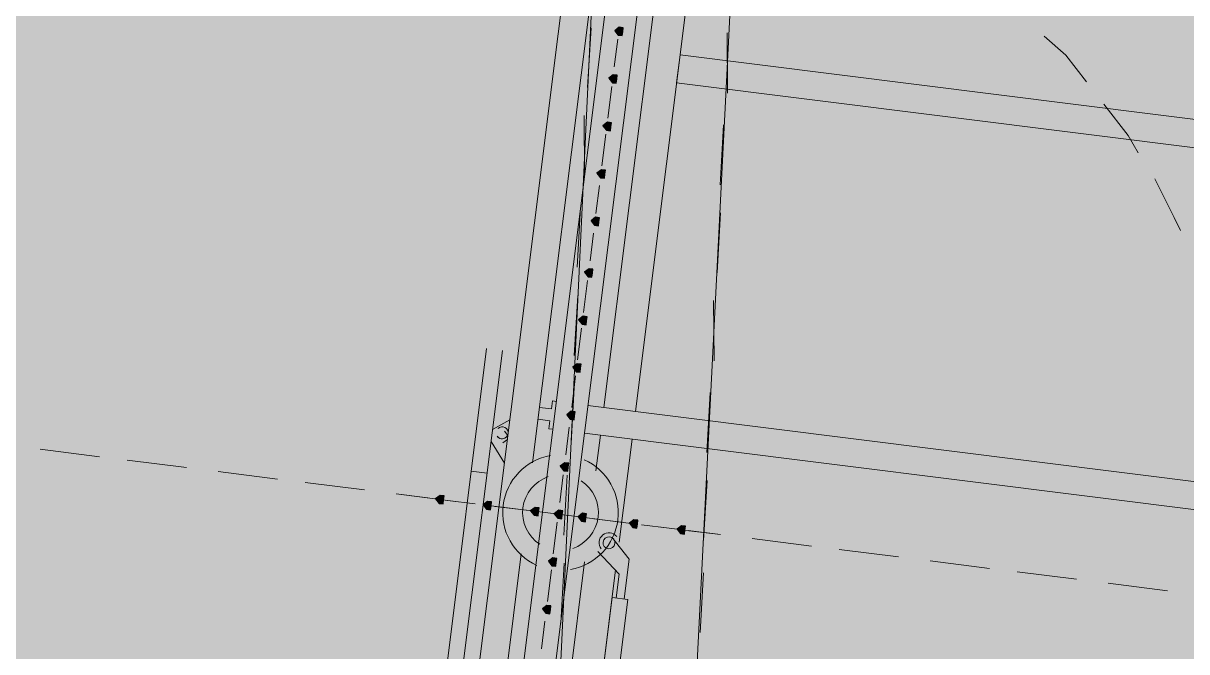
# Model space of a CAD drawing. Header units: metres. Extents: x -4 to 509425, y 7549 to 4732445.
# Drawn here: x 476042.52 to 476044.991, y 4719726.591 to 4719727.924 of the extents above; entities that cross this region are included whole.
import ezdxf

# ---------------------------------------------------------------- set-up
doc = ezdxf.new("R2010")
doc.units = ezdxf.units.M
doc.header["$LTSCALE"] = 0.01
doc.header["$MEASUREMENT"] = 0
doc.layers.get('0').update_dxf_attribs({"lineweight": 0})
doc.layers.add('_SUBESTACIÓN', color=1, linetype='Continuous')
doc.layers.add('SUBESTACION LA VID', color=253, linetype='Continuous')

# ---------------------------------------------------------------- blocks, each defined once
blk = doc.blocks.new('A$Cfff6051d')
at = {"layer": 'SUBESTACION LA VID', "transparency": 33554687}
h = blk.add_hatch(color=256, dxfattribs=at)
h.dxf.hatch_style = 2
h.paths.add_polyline_path([(476043.7933, 4719727.9066), (476043.7944, 4719727.915), (476043.786, 4719727.916), (476043.7765, 4719727.9087), (476043.7839, 4719727.8992), (476043.7923, 4719727.8982)])
h = blk.add_hatch(color=256, dxfattribs=at)
h.dxf.hatch_style = 2
h.paths.add_polyline_path([(476043.7807, 4719727.8057), (476043.7817, 4719727.8141), (476043.7733, 4719727.8152), (476043.7639, 4719727.8079), (476043.7712, 4719727.7984), (476043.7796, 4719727.7973)])
h = blk.add_hatch(color=256, dxfattribs=at)
h.dxf.hatch_style = 2
h.paths.add_polyline_path([(476043.7681, 4719727.7049), (476043.7691, 4719727.7133), (476043.7607, 4719727.7144), (476043.7513, 4719727.7071), (476043.7586, 4719727.6976), (476043.767, 4719727.6965)])
h = blk.add_hatch(color=256, dxfattribs=at)
h.dxf.hatch_style = 2
h.paths.add_polyline_path([(476043.7554, 4719727.6041), (476043.7565, 4719727.6125), (476043.7481, 4719727.6136), (476043.7386, 4719727.6062), (476043.746, 4719727.5968), (476043.7544, 4719727.5957)])
h = blk.add_hatch(color=256, dxfattribs=at)
h.dxf.hatch_style = 2
h.paths.add_polyline_path([(476043.7428, 4719727.5033), (476043.7438, 4719727.5117), (476043.7354, 4719727.5128), (476043.726, 4719727.5054), (476043.7333, 4719727.496), (476043.7417, 4719727.4949)])
h = blk.add_hatch(color=256, dxfattribs=at)
h.dxf.hatch_style = 2
h.paths.add_polyline_path([(476043.7291, 4719727.3941), (476043.7301, 4719727.4025), (476043.7217, 4719727.4036), (476043.7123, 4719727.3962), (476043.7196, 4719727.3868), (476043.728, 4719727.3857)])
h = blk.add_hatch(color=256, dxfattribs=at)
h.dxf.hatch_style = 2
h.paths.add_polyline_path([(476043.7164, 4719727.2933), (476043.7175, 4719727.3017), (476043.7091, 4719727.3028), (476043.6996, 4719727.2954), (476043.707, 4719727.286), (476043.7154, 4719727.2849)])
h = blk.add_hatch(color=256, dxfattribs=at)
h.dxf.hatch_style = 2
h.paths.add_polyline_path([(476043.7038, 4719727.1925), (476043.7049, 4719727.2009), (476043.6965, 4719727.202), (476043.687, 4719727.1946), (476043.6944, 4719727.1852), (476043.7028, 4719727.1841)])
h = blk.add_hatch(color=256, dxfattribs=at)
h.dxf.hatch_style = 2
h.paths.add_polyline_path([(476043.6912, 4719727.0917), (476043.6922, 4719727.1001), (476043.6838, 4719727.1012), (476043.6744, 4719727.0938), (476043.6817, 4719727.0844), (476043.6901, 4719727.0833)])
h = blk.add_hatch(color=256, dxfattribs=at)
h.dxf.hatch_style = 2
h.paths.add_polyline_path([(476043.6775, 4719726.9825), (476043.6785, 4719726.9909), (476043.6701, 4719726.992), (476043.6607, 4719726.9846), (476043.668, 4719726.9752), (476043.6764, 4719726.9741)])
h = blk.add_hatch(color=256, dxfattribs=at)
h.dxf.hatch_style = 2
h.paths.add_polyline_path([(476043.4128, 4719726.9133), (476043.4139, 4719726.9217), (476043.4055, 4719726.9228), (476043.396, 4719726.9154), (476043.4034, 4719726.906), (476043.4118, 4719726.9049)])
h = blk.add_hatch(color=256, dxfattribs=at)
h.dxf.hatch_style = 2
h.paths.add_polyline_path([(476043.5136, 4719726.9007), (476043.5147, 4719726.9091), (476043.5063, 4719726.9101), (476043.4968, 4719726.9028), (476043.5042, 4719726.8933), (476043.5126, 4719726.8923)])
h = blk.add_hatch(color=256, dxfattribs=at)
h.dxf.hatch_style = 2
h.paths.add_polyline_path([(476043.6144, 4719726.888), (476043.6155, 4719726.8964), (476043.6071, 4719726.8975), (476043.5976, 4719726.8901), (476043.605, 4719726.8807), (476043.6134, 4719726.8796)])
h = blk.add_hatch(color=256, dxfattribs=at)
h.dxf.hatch_style = 2
h.paths.add_polyline_path([(476043.6648, 4719726.8817), (476043.6659, 4719726.8901), (476043.6575, 4719726.8912), (476043.648, 4719726.8838), (476043.6554, 4719726.8744), (476043.6638, 4719726.8733)])
h = blk.add_hatch(color=256, dxfattribs=at)
h.dxf.hatch_style = 2
h.paths.add_polyline_path([(476043.7152, 4719726.8754), (476043.7163, 4719726.8838), (476043.7079, 4719726.8849), (476043.6984, 4719726.8775), (476043.7058, 4719726.868), (476043.7142, 4719726.867)])
h = blk.add_hatch(color=256, dxfattribs=at)
h.dxf.hatch_style = 2
h.paths.add_polyline_path([(476043.8245, 4719726.8617), (476043.8255, 4719726.8701), (476043.8171, 4719726.8712), (476043.8076, 4719726.8638), (476043.815, 4719726.8544), (476043.8234, 4719726.8533)])
h = blk.add_hatch(color=256, dxfattribs=at)
h.dxf.hatch_style = 2
h.paths.add_polyline_path([(476043.9253, 4719726.8491), (476043.9263, 4719726.8575), (476043.9179, 4719726.8585), (476043.9085, 4719726.8512), (476043.9158, 4719726.8417), (476043.9242, 4719726.8407)])
h = blk.add_hatch(color=256, dxfattribs=at)
h.dxf.hatch_style = 2
h.paths.add_polyline_path([(476043.6522, 4719726.7809), (476043.6533, 4719726.7893), (476043.6449, 4719726.7904), (476043.6354, 4719726.783), (476043.6428, 4719726.7736), (476043.6512, 4719726.7725)])
h = blk.add_hatch(color=256, dxfattribs=at)
h.dxf.hatch_style = 2
h.paths.add_polyline_path([(476043.6396, 4719726.6801), (476043.6406, 4719726.6885), (476043.6322, 4719726.6896), (476043.6228, 4719726.6822), (476043.6301, 4719726.6728), (476043.6385, 4719726.6717)])
at = {"layer": 'SUBESTACION LA VID', "lineweight": 15}
for p, q in [((476043.4459, 4719725.4757), (476043.8008, 4719728.3066)), ((476043.5131, 4719725.4673), (476043.868, 4719728.2982)), ((476043.7641, 4719728.2856), (476043.6019, 4719726.992)), ((476043.8985, 4719728.2688), (476043.7531, 4719727.1096)), ((476043.7261, 4719727.915), (476043.7187, 4719727.7879)), ((476044.0159, 4719727.7763), (476044.0149, 4719727.9044)), ((476043.7754, 4719727.832), (476043.7828, 4719727.8908)), ((476043.7618, 4719727.7228), (476043.7702, 4719727.79)), ((476043.7113, 4719727.7291), (476043.7124, 4719727.601)), ((476044.0001, 4719727.582), (476044.0075, 4719727.7091)), ((476043.7491, 4719727.622), (476043.7575, 4719727.6892)), ((476043.7365, 4719727.5212), (476043.7439, 4719727.58)), ((476043.7039, 4719727.5338), (476043.6965, 4719727.4067)), ((476043.9937, 4719727.3951), (476044.0011, 4719727.5221)), ((476043.7238, 4719727.4204), (476043.7312, 4719727.4792)), ((476043.7102, 4719727.3112), (476043.7186, 4719727.3784)), ((476043.6976, 4719727.3469), (476043.6902, 4719727.2198)), ((476043.9873, 4719727.2082), (476043.9863, 4719727.3363)), ((476043.6975, 4719727.2104), (476043.7059, 4719727.2776)), ((476043.2547, 4719725.2437), (476043.5043, 4719727.2346)), ((476043.5379, 4719727.2304), (476043.2852, 4719725.2143)), ((476043.6849, 4719727.1096), (476043.6933, 4719727.1768)), ((476043.6901, 4719727.1516), (476043.6838, 4719727.0329)), ((476043.9715, 4719727.0139), (476043.9789, 4719727.141)), ((476043.7195, 4719727.1138), (476047.3989, 4719726.6525)), ((476043.5536, 4719727.0834), (476043.5168, 4719727.0624)), ((476043.6722, 4719727.0088), (476043.6796, 4719727.0676)), ((476043.542, 4719726.991), (476043.5137, 4719727.0372)), ((476043.5389, 4719727.034), (476043.5483, 4719727.0414)), ((476043.5494, 4719727.0498), (476043.542, 4719727.0592)), ((476043.7122, 4719727.055), (476047.3915, 4719726.5937)), ((476043.7458, 4719727.0507), (476043.7363, 4719726.9751)), ((476043.7856, 4719726.8239), (476043.813, 4719727.0423)), ((476042.682, 4719727.0049), (476042.556, 4719727.0207)), ((476042.8668, 4719726.9818), (476042.7408, 4719726.9976)), ((476043.06, 4719726.9575), (476042.934, 4719726.9733)), ((476043.4717, 4719726.9742), (476043.5053, 4719726.97)), ((476043.6596, 4719726.908), (476043.667, 4719726.9668)), ((476043.6754, 4719726.9657), (476043.668, 4719726.8387)), ((476043.2448, 4719726.9344), (476043.1188, 4719726.9502)), ((476043.9651, 4719726.827), (476043.9725, 4719726.9541)), ((476043.3792, 4719726.9175), (476043.312, 4719726.9259)), ((476043.438, 4719726.9102), (476043.312, 4719726.9259)), ((476043.48, 4719726.9049), (476043.4212, 4719726.9123)), ((476043.6228, 4719726.887), (476043.4968, 4719726.9028)), ((476043.5892, 4719726.8912), (476043.522, 4719726.8996)), ((476043.69, 4719726.8786), (476043.6228, 4719726.887)), ((476043.6459, 4719726.7988), (476043.6543, 4719726.866)), ((476043.816, 4719726.8628), (476043.69, 4719726.8786)), ((476043.7908, 4719726.8659), (476043.732, 4719726.8733)), ((476043.8917, 4719726.8533), (476043.8329, 4719726.8607)), ((476044.0009, 4719726.8396), (476043.8749, 4719726.8554)), ((476044.0009, 4719726.8396), (476043.9337, 4719726.848)), ((476044.1941, 4719726.8154), (476044.0681, 4719726.8312)), ((476043.5777, 4719726.7988), (476043.4155, 4719725.5051)), ((476044.3789, 4719726.7922), (476044.2529, 4719726.808)), ((476043.7121, 4719726.7819), (476043.5499, 4719725.4883)), ((476043.5655, 4719725.0682), (476043.7782, 4719726.7651)), ((476043.6333, 4719726.698), (476043.6417, 4719726.7652)), ((476043.669, 4719726.7788), (476043.6616, 4719726.6517)), ((476044.5721, 4719726.768), (476044.4461, 4719726.7838)), ((476043.9577, 4719726.6317), (476043.9651, 4719726.7587)), ((476044.7569, 4719726.7448), (476044.6309, 4719726.7606)), ((476044.9501, 4719726.7206), (476044.8241, 4719726.7364)), ((476043.7708, 4719726.7063), (476043.8044, 4719726.7021)), ((476043.6206, 4719726.5972), (476043.628, 4719726.656))]:
    blk.add_line(p, q, dxfattribs=at)
for points in [[(476043.6573, 4719726.4816), (476043.76, 4719728.6616)], [(476044.0561, 4719728.6415), (476043.9461, 4719726.471)], [(476043.7883, 4719728.4789), (476043.8157, 4719728.6973), (476043.7569, 4719728.7046), (476043.3051, 4719725.1009)], [(476043.8203, 4719727.1011), (476044.0173, 4719728.672), (476043.9501, 4719728.6804), (476043.9227, 4719728.462)], [(476044.688, 4719727.8968), (476044.7342, 4719727.8569), (476044.7783, 4719727.8001)], [(476047.6197, 4719727.3927), (476047.6123, 4719727.3339), (476043.9077, 4719727.7984), (476043.9151, 4719727.8572), (476047.6197, 4719727.3927)], [(476047.6197, 4719727.3927), (476047.6123, 4719727.3339), (476043.9077, 4719727.7984), (476043.9151, 4719727.8572), (476047.6197, 4719727.3927)], [(476044.815, 4719727.7529), (476044.8664, 4719727.6867), (476044.8874, 4719727.6499)], [(476044.9231, 4719727.5943), (476044.964, 4719727.5123), (476044.9777, 4719727.485)], [(476043.6523, 4719727.1222), (476043.6439, 4719727.1232), (476043.6418, 4719727.1064), (476043.6166, 4719727.1096)], [(476043.6135, 4719727.0844), (476043.6387, 4719727.0812), (476043.6366, 4719727.0644), (476043.645, 4719727.0634)], [(476043.7698, 4719726.8344), (476043.8066, 4719726.7872), (476043.796, 4719726.7032)], [(476043.7792, 4719726.7053), (476043.7856, 4719726.7557), (476043.7404, 4719726.804)], [(476043.8044, 4719726.7021), (476043.6222, 4719725.2488), (476043.5886, 4719725.2531), (476043.7708, 4719726.7063)]]:
    blk.add_lwpolyline(points, dxfattribs=at)
at = {"layer": 'SUBESTACION LA VID'}
for points in [[(476043.7933, 4719727.9066), (476043.7944, 4719727.915), (476043.786, 4719727.916), (476043.7765, 4719727.9087), (476043.7839, 4719727.8992), (476043.7923, 4719727.8982)], [(476043.7807, 4719727.8057), (476043.7817, 4719727.8141), (476043.7733, 4719727.8152), (476043.7639, 4719727.8079), (476043.7712, 4719727.7984), (476043.7796, 4719727.7973)], [(476043.7681, 4719727.7049), (476043.7691, 4719727.7133), (476043.7607, 4719727.7144), (476043.7513, 4719727.7071), (476043.7586, 4719727.6976), (476043.767, 4719727.6965)], [(476043.7554, 4719727.6041), (476043.7565, 4719727.6125), (476043.7481, 4719727.6136), (476043.7386, 4719727.6062), (476043.746, 4719727.5968), (476043.7544, 4719727.5957)], [(476043.7428, 4719727.5033), (476043.7438, 4719727.5117), (476043.7354, 4719727.5128), (476043.726, 4719727.5054), (476043.7333, 4719727.496), (476043.7417, 4719727.4949)], [(476043.7291, 4719727.3941), (476043.7301, 4719727.4025), (476043.7217, 4719727.4036), (476043.7123, 4719727.3962), (476043.7196, 4719727.3868), (476043.728, 4719727.3857)], [(476043.7164, 4719727.2933), (476043.7175, 4719727.3017), (476043.7091, 4719727.3028), (476043.6996, 4719727.2954), (476043.707, 4719727.286), (476043.7154, 4719727.2849)], [(476043.7038, 4719727.1925), (476043.7049, 4719727.2009), (476043.6965, 4719727.202), (476043.687, 4719727.1946), (476043.6944, 4719727.1852), (476043.7028, 4719727.1841)], [(476043.6912, 4719727.0917), (476043.6922, 4719727.1001), (476043.6838, 4719727.1012), (476043.6744, 4719727.0938), (476043.6817, 4719727.0844), (476043.6901, 4719727.0833)], [(476043.6775, 4719726.9825), (476043.6785, 4719726.9909), (476043.6701, 4719726.992), (476043.6607, 4719726.9846), (476043.668, 4719726.9752), (476043.6764, 4719726.9741)], [(476043.4128, 4719726.9133), (476043.4139, 4719726.9217), (476043.4055, 4719726.9228), (476043.396, 4719726.9154), (476043.4034, 4719726.906), (476043.4118, 4719726.9049)], [(476043.5136, 4719726.9007), (476043.5147, 4719726.9091), (476043.5063, 4719726.9101), (476043.4968, 4719726.9028), (476043.5042, 4719726.8933), (476043.5126, 4719726.8923)], [(476043.6144, 4719726.888), (476043.6155, 4719726.8964), (476043.6071, 4719726.8975), (476043.5976, 4719726.8901), (476043.605, 4719726.8807), (476043.6134, 4719726.8796)], [(476043.6648, 4719726.8817), (476043.6659, 4719726.8901), (476043.6575, 4719726.8912), (476043.648, 4719726.8838), (476043.6554, 4719726.8744), (476043.6638, 4719726.8733)], [(476043.7152, 4719726.8754), (476043.7163, 4719726.8838), (476043.7079, 4719726.8849), (476043.6984, 4719726.8775), (476043.7058, 4719726.868), (476043.7142, 4719726.867)], [(476043.8245, 4719726.8617), (476043.8255, 4719726.8701), (476043.8171, 4719726.8712), (476043.8076, 4719726.8638), (476043.815, 4719726.8544), (476043.8234, 4719726.8533)], [(476043.9253, 4719726.8491), (476043.9263, 4719726.8575), (476043.9179, 4719726.8585), (476043.9085, 4719726.8512), (476043.9158, 4719726.8417), (476043.9242, 4719726.8407)], [(476043.6522, 4719726.7809), (476043.6533, 4719726.7893), (476043.6449, 4719726.7904), (476043.6354, 4719726.783), (476043.6428, 4719726.7736), (476043.6512, 4719726.7725)], [(476043.6396, 4719726.6801), (476043.6406, 4719726.6885), (476043.6322, 4719726.6896), (476043.6228, 4719726.6822), (476043.6301, 4719726.6728), (476043.6385, 4719726.6717)]]:
    blk.add_lwpolyline(points, close=True, dxfattribs=at)
at = {"layer": 'SUBESTACION LA VID', "lineweight": 0}
for points in [[(476043.7933, 4719727.9066), (476043.7944, 4719727.915), (476043.786, 4719727.916), (476043.7765, 4719727.9087), (476043.7839, 4719727.8992), (476043.7923, 4719727.8982)], [(476043.7807, 4719727.8057), (476043.7817, 4719727.8141), (476043.7733, 4719727.8152), (476043.7639, 4719727.8079), (476043.7712, 4719727.7984), (476043.7796, 4719727.7973)], [(476043.7681, 4719727.7049), (476043.7691, 4719727.7133), (476043.7607, 4719727.7144), (476043.7513, 4719727.7071), (476043.7586, 4719727.6976), (476043.767, 4719727.6965)], [(476043.7554, 4719727.6041), (476043.7565, 4719727.6125), (476043.7481, 4719727.6136), (476043.7386, 4719727.6062), (476043.746, 4719727.5968), (476043.7544, 4719727.5957)], [(476043.7428, 4719727.5033), (476043.7438, 4719727.5117), (476043.7354, 4719727.5128), (476043.726, 4719727.5054), (476043.7333, 4719727.496), (476043.7417, 4719727.4949)], [(476043.7291, 4719727.3941), (476043.7301, 4719727.4025), (476043.7217, 4719727.4036), (476043.7123, 4719727.3962), (476043.7196, 4719727.3868), (476043.728, 4719727.3857)], [(476043.7164, 4719727.2933), (476043.7175, 4719727.3017), (476043.7091, 4719727.3028), (476043.6996, 4719727.2954), (476043.707, 4719727.286), (476043.7154, 4719727.2849)], [(476043.7038, 4719727.1925), (476043.7049, 4719727.2009), (476043.6965, 4719727.202), (476043.687, 4719727.1946), (476043.6944, 4719727.1852), (476043.7028, 4719727.1841)], [(476043.6912, 4719727.0917), (476043.6922, 4719727.1001), (476043.6838, 4719727.1012), (476043.6744, 4719727.0938), (476043.6817, 4719727.0844), (476043.6901, 4719727.0833)], [(476043.6775, 4719726.9825), (476043.6785, 4719726.9909), (476043.6701, 4719726.992), (476043.6607, 4719726.9846), (476043.668, 4719726.9752), (476043.6764, 4719726.9741)], [(476043.4128, 4719726.9133), (476043.4139, 4719726.9217), (476043.4055, 4719726.9228), (476043.396, 4719726.9154), (476043.4034, 4719726.906), (476043.4118, 4719726.9049)], [(476043.5136, 4719726.9007), (476043.5147, 4719726.9091), (476043.5063, 4719726.9101), (476043.4968, 4719726.9028), (476043.5042, 4719726.8933), (476043.5126, 4719726.8923)], [(476043.6144, 4719726.888), (476043.6155, 4719726.8964), (476043.6071, 4719726.8975), (476043.5976, 4719726.8901), (476043.605, 4719726.8807), (476043.6134, 4719726.8796)], [(476043.6648, 4719726.8817), (476043.6659, 4719726.8901), (476043.6575, 4719726.8912), (476043.648, 4719726.8838), (476043.6554, 4719726.8744), (476043.6638, 4719726.8733)], [(476043.7152, 4719726.8754), (476043.7163, 4719726.8838), (476043.7079, 4719726.8849), (476043.6984, 4719726.8775), (476043.7058, 4719726.868), (476043.7142, 4719726.867)], [(476043.8245, 4719726.8617), (476043.8255, 4719726.8701), (476043.8171, 4719726.8712), (476043.8076, 4719726.8638), (476043.815, 4719726.8544), (476043.8234, 4719726.8533)], [(476043.9253, 4719726.8491), (476043.9263, 4719726.8575), (476043.9179, 4719726.8585), (476043.9085, 4719726.8512), (476043.9158, 4719726.8417), (476043.9242, 4719726.8407)], [(476043.6522, 4719726.7809), (476043.6533, 4719726.7893), (476043.6449, 4719726.7904), (476043.6354, 4719726.783), (476043.6428, 4719726.7736), (476043.6512, 4719726.7725)], [(476043.6396, 4719726.6801), (476043.6406, 4719726.6885), (476043.6322, 4719726.6896), (476043.6228, 4719726.6822), (476043.6301, 4719726.6728), (476043.6385, 4719726.6717)]]:
    blk.add_lwpolyline(points, close=True, dxfattribs=at)
at = {"layer": 'SUBESTACION LA VID', "lineweight": 15}
for points, knots in [([(476043.5266, 4719727.0487), (476043.5295, 4719727.0442), (476043.5349, 4719727.042), (476043.5401, 4719727.0432), (476043.5453, 4719727.0444), (476043.5493, 4719727.0487), (476043.5499, 4719727.054), (476043.5506, 4719727.0593), (476043.5479, 4719727.0644), (476043.5431, 4719727.0669), (476043.5383, 4719727.0693), (476043.5326, 4719727.0685), (476043.5287, 4719727.0648)], [0, 0, 0, 0, 1, 1, 1, 2, 2, 2, 3, 3, 3, 4, 4, 4, 4]), ([(476043.5266, 4719727.0487), (476043.5286, 4719727.0457), (476043.5317, 4719727.0436), (476043.5352, 4719727.043), (476043.5387, 4719727.0424), (476043.5423, 4719727.0433), (476043.5451, 4719727.0455)], [0, 0, 0, 0, 1, 1, 1, 2, 2, 2, 2]), ([(476043.6402, 4719727.0074), (476043.587, 4719726.9982), (476043.5461, 4719726.9553), (476043.5394, 4719726.9017), (476043.5326, 4719726.8481), (476043.5617, 4719726.7964), (476043.611, 4719726.7744)], [0, 0, 0, 0, 1, 1, 1, 2, 2, 2, 2]), ([(476043.6821, 4719726.7655), (476043.7353, 4719726.7747), (476043.7763, 4719726.8176), (476043.783, 4719726.8712), (476043.7897, 4719726.9248), (476043.7606, 4719726.9764), (476043.7113, 4719726.9985)], [0, 0, 0, 0, 1, 1, 1, 2, 2, 2, 2]), ([(476043.6352, 4719726.9626), (476043.6061, 4719726.9527), (476043.5852, 4719726.927), (476043.5814, 4719726.8964), (476043.5775, 4719726.8659), (476043.5915, 4719726.8359), (476043.6173, 4719726.8191)], [0, 0, 0, 0, 1, 1, 1, 2, 2, 2, 2]), ([(476043.6871, 4719726.8103), (476043.7162, 4719726.8202), (476043.7371, 4719726.8459), (476043.741, 4719726.8764), (476043.7448, 4719726.907), (476043.7309, 4719726.937), (476043.7051, 4719726.9538)], [0, 0, 0, 0, 1, 1, 1, 2, 2, 2, 2]), ([(476043.7804, 4719726.8357), (476043.7731, 4719726.8447), (476043.7599, 4719726.8461), (476043.7509, 4719726.8389), (476043.7418, 4719726.8317), (476043.7402, 4719726.8185), (476043.7473, 4719726.8094)], [0, 0, 0, 0, 1, 1, 1, 2, 2, 2, 2]), ([(476043.7767, 4719726.8208), (476043.7775, 4719726.8277), (476043.7726, 4719726.8341), (476043.7656, 4719726.8349), (476043.7587, 4719726.8358), (476043.7523, 4719726.8309), (476043.7515, 4719726.8239), (476043.7506, 4719726.817), (476043.7555, 4719726.8106), (476043.7625, 4719726.8097), (476043.7694, 4719726.8089), (476043.7758, 4719726.8138), (476043.7767, 4719726.8208)], [0, 0, 0, 0, 1, 1, 1, 2, 2, 2, 3, 3, 3, 4, 4, 4, 4])]:
    blk.add_open_spline(points, degree=3, knots=knots, dxfattribs=at)
blk.add_open_spline([(476043.5295, 4719727.0656), (476043.5292, 4719727.0653), (476043.5289, 4719727.0651), (476043.5287, 4719727.0648)], degree=3, dxfattribs=at)

msp = doc.modelspace()

# ---------------------------------------------------------------- hatches: boundary and pattern name
at = {"layer": '_SUBESTACIÓN', "transparency": 33554559}
h = msp.add_hatch(color=1, dxfattribs=at)
h.dxf.hatch_style = 1
h.paths.add_polyline_path([(475968.6399, 4719805.825), (476089.9386, 4719790.615), (476078.1686, 4719696.74), (475956.8686, 4719711.9502)])

# ---------------------------------------------------------------- block references
at = {"linetype": 'Continuous'}
msp.add_blockref('A$Cfff6051d', (0, 0), dxfattribs=at)

doc.saveas('drawing.dxf')
